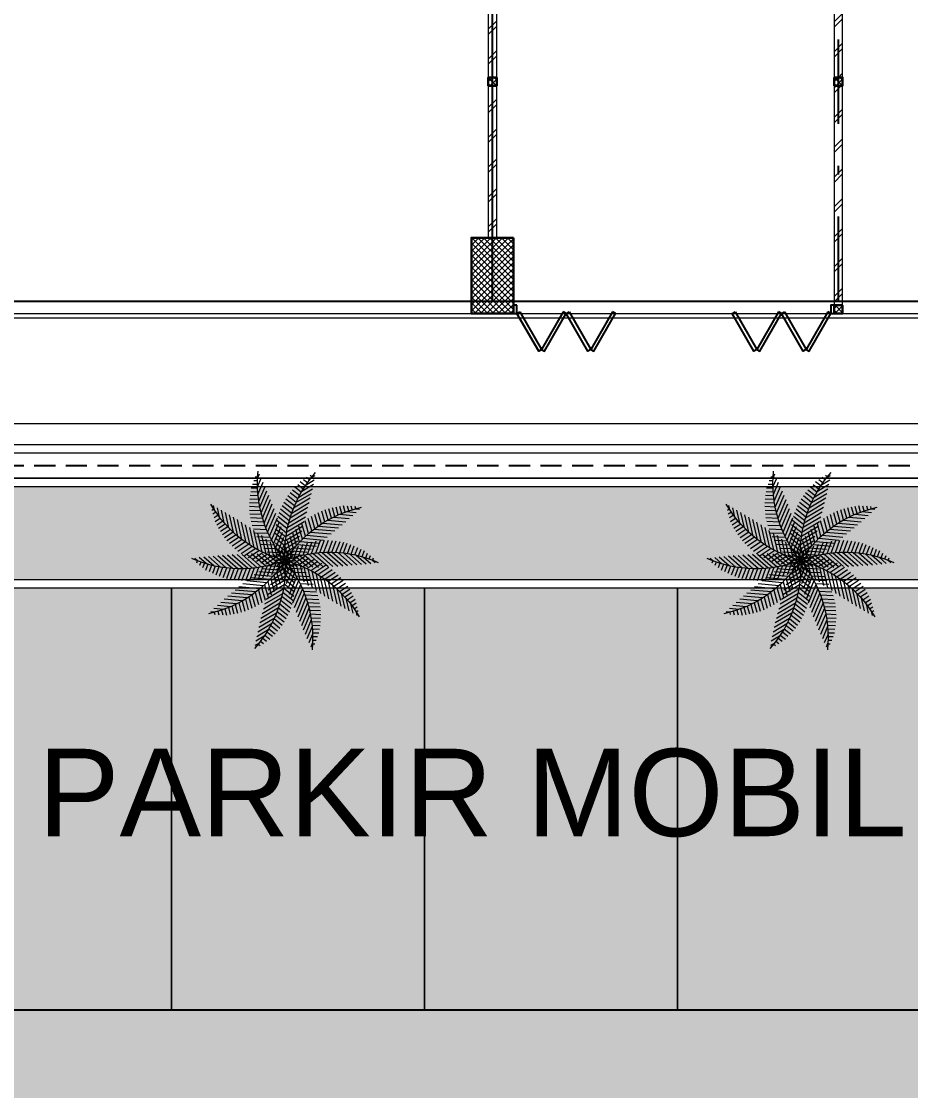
# Model space of a CAD drawing. Header units: inches. Extents: x 0 to 558, y -1 to 295.
# Drawn here: x 239.7 to 250.24, y 124.32 to 136.98 of the extents above; entities that cross this region are included whole.
import ezdxf

# ---------------------------------------------------------------- set-up
doc = ezdxf.new("R2010")
doc.units = ezdxf.units.IN
doc.header["$MEASUREMENT"] = 0
doc.linetypes.add('$0$HIDDEN', pattern=[0.375, 0.25, -0.125])
doc.linetypes.add('DASHDOT', pattern=[1, 0.5, -0.25, 0, -0.25])
for name, color, linetype, lineweight in [('ars', 11, 'Continuous', 0), ('ars @ 1', 11, 'Continuous', 0), ('ARSIR', 31, 'Continuous', 5), ('ARSIR BETON', 8, 'Continuous', 5), ('DINDING2', 146, 'Continuous', 5), ('KOL', 1, 'Continuous', 30), ('KOLOM', 4, 'Continuous', 9), ('lan', 7, 'Continuous', 15), ('NOT', 7, 'Continuous', 20), ('POHON', 98, 'Continuous', 5), ('RUMPUT', 93, 'Continuous', 0), ('SANITAIR', 15, 'Continuous', 9), ('tem', 5, 'Continuous', 20)]:
    doc.layers.add(name, color=color, linetype=linetype, lineweight=lineweight)
doc.layers.add('as', color=1, linetype='Continuous', plot=False)
doc.layers.add('Kusen', color=30, linetype='Continuous')
doc.layers.add('LANTAI', color=57, linetype='Continuous')
doc.layers.add('POLYLINE TPAK', color=4, linetype='Continuous', lineweight=20, plot=False)
doc.styles.get("Standard").update_dxf_attribs({"font": 'arial.ttf'})
pattern_1 = [(86.66969, (37.0798, 226.14725), (-0.5066041, 0.569206), [0.142875, -0.934755]), (41.6697, (37.0798, 226.14725), (-0.5066045, 0.5692064), [0.142875, -0.619125]), (131.6697, (37.0798, 226.14725), (-0.5692064, -0.5066045), [0.142875, -0.619125])]

# ---------------------------------------------------------------- blocks, each defined once
blk = doc.blocks.new('A$C08441736')
at = {"color": 82}
for p, q in [((0.0295, 0.6758), (-0.0246, 0.7375)), ((0.0057, 0.7473), (-0.0197, 0.7763)), ((0.0028, 0.7548), (0.0219, 0.762)), ((0.0138, 0.7247), (0.0436, 0.7359)), ((0.0572, 0.5554), (-0.0332, 0.6587)), ((0.0458, 0.6127), (-0.0291, 0.6983)), ((0.0239, 0.6942), (0.0635, 0.7091)), ((0.033, 0.6634), (0.0847, 0.6828)), ((0.0412, 0.6322), (0.0982, 0.6536)), ((0.0693, 0.4529), (-0.0405, 0.5783)), ((0.0647, 0.5025), (-0.037, 0.6187)), ((0.0485, 0.6007), (0.1131, 0.625)), ((0.0548, 0.5688), (0.1264, 0.5957)), ((0.0602, 0.5366), (0.1381, 0.5658)), ((-0.2667, 0.4695), (-0.2209, 0.5389)), ((-0.244, 0.4456), (-0.1948, 0.5202)), ((-0.2219, 0.4209), (-0.1696, 0.5001)), ((-0.2003, 0.3953), (-0.1454, 0.4786)), ((0.0716, 0.3616), (-0.0462, 0.4961)), ((0.0715, 0.4061), (-0.0435, 0.5374)), ((0.0646, 0.5039), (0.1482, 0.5354)), ((0.0679, 0.4709), (0.1568, 0.5043)), ((0.0703, 0.4376), (0.1637, 0.4727)), ((-0.2101, 0.4071), (-0.3726, 0.444)), ((-0.1808, 0.3705), (-0.3511, 0.4092)), ((-0.1546, 0.3346), (-0.329, 0.3742)), ((-0.1795, 0.3687), (-0.1221, 0.4556)), ((-0.1592, 0.3412), (-0.0999, 0.4311)), ((-0.1396, 0.3126), (-0.0787, 0.405)), ((-0.1207, 0.283), (-0.0586, 0.3772)), ((0.0622, 0.2394), (-0.0518, 0.3696)), ((0.0668, 0.2785), (-0.0504, 0.4122)), ((0.07, 0.3191), (-0.0485, 0.4544)), ((0.0708, 0.335), (0.1744, 0.3739)), ((0.0715, 0.4038), (0.169, 0.4404)), ((0.0717, 0.3696), (0.1726, 0.4075)), ((-0.131, 0.2993), (-0.3063, 0.3391)), ((-0.1097, 0.2645), (-0.2831, 0.3039)), ((-0.1026, 0.2522), (-0.0396, 0.3477)), ((-0.0852, 0.2204), (-0.0219, 0.3163)), ((-0.0686, 0.1872), (-0.0056, 0.2827)), ((0.0493, 0.1653), (-0.0577, 0.2876)), ((0.0563, 0.2017), (-0.0529, 0.3264)), ((0.0653, 0.2644), (0.1723, 0.3046)), ((0.0686, 0.2999), (0.1744, 0.3396)), ((0.1641, 0.1301), (0.1491, 0.2951)), ((0.191, 0.1571), (0.1753, 0.3294)), ((0.2177, 0.186), (0.2015, 0.3631)), ((-0.0904, 0.2302), (-0.2592, 0.2685)), ((-0.073, 0.1963), (-0.2346, 0.233)), ((-0.0573, 0.1628), (-0.2158, 0.1988)), ((-0.1984, 0.1282), (-0.2037, 0.243)), ((-0.1656, 0.1112), (-0.1707, 0.2254)), ((-0.1326, 0.0926), (-0.1377, 0.205)), ((0.0413, 0.1302), (-0.0535, 0.2385)), ((0.0323, 0.0961), (-0.0531, 0.1937)), ((-0.0529, 0.1528), (0.0091, 0.2468)), ((-0.0381, 0.117), (0.0221, 0.2083)), ((0.047, 0.1547), (0.1525, 0.1943)), ((0.0546, 0.1918), (0.1616, 0.232)), ((0.0606, 0.2283), (0.1681, 0.2688)), ((0.0826, 0.0588), (0.0709, 0.1879)), ((0.1099, 0.081), (0.0969, 0.2244)), ((0.1371, 0.1048), (0.1223, 0.2666)), ((-0.2084, 0.1331), (-0.3675, 0.0649)), ((-0.1744, 0.1159), (-0.3267, 0.0506)), ((-0.142, 0.098), (-0.2914, 0.034)), ((-0.0431, 0.1296), (-0.1835, 0.1615)), ((-0.0304, 0.0968), (-0.1568, 0.1255)), ((-0.0996, 0.0723), (-0.1045, 0.1815)), ((-0.0665, 0.0502), (-0.0712, 0.1542)), ((0.0224, 0.0631), (-0.0523, 0.1483)), ((0.0116, 0.0311), (-0.0508, 0.1024)), ((-0.0333, 0.0262), (-0.0377, 0.1224)), ((-0.0243, 0.0797), (0.033, 0.1666)), ((-0.0115, 0.0408), (0.0415, 0.1211)), ((0.0277, 0.0184), (0.0191, 0.1127)), ((0.0272, 0.0788), (0.1247, 0.1154)), ((0.038, 0.1171), (0.1403, 0.1555)), ((0.0552, 0.0379), (0.0449, 0.1507)), ((0.067, -0.0018), (0.1249, 0.0955)), ((0.1014, -0.001), (0.1678, 0.1104)), ((0.1366, 0.001), (0.2103, 0.1246)), ((-0.1993, -0.0074), (-0.2706, 0.082)), ((-0.1111, 0.0795), (-0.2433, 0.0228)), ((-0.1617, -0.0031), (-0.2319, 0.0849)), ((-0.0815, 0.0604), (-0.2006, 0.0093)), ((-0.1231, -0.0001), (-0.1913, 0.0854)), ((-0.1014, 0.001), (-0.1678, -0.1104)), ((-0.0531, 0.0408), (-0.1572, -0.0039)), ((-0.0833, 0.0015), (-0.1482, 0.0829)), ((-0.019, 0.0642), (-0.1295, 0.0893)), ((-0.0352, -0.0236), (-0.128, 0.002)), ((-0.067, 0.0018), (-0.1249, -0.0955)), ((-0.026, 0.0206), (-0.1131, -0.0167)), ((-0.0423, 0.0016), (-0.1024, 0.0769)), ((-0.0089, 0.032), (-0.1013, 0.053)), ((0, 0), (-0.0819, 0.0226)), ((-0.0332, 0.0014), (-0.0817, -0.08)), ((0, 0), (-0.0724, 0.0164)), ((0, 0), (-0.053, 0.0664)), ((0, 0), (-0.0489, 0.0558)), ((0, 0), (-0.0067, 0.0739)), ((0, 0), (-0.0038, 0.0848)), ((0, 0), (0.0467, 0.0709)), ((0, 0), (0.038, 0.0637)), ((0, 0), (0.0795, 0.0299)), ((0, 0), (0.0682, 0.0292)), ((0.0146, 0.0398), (0.1048, 0.0736)), ((0.026, -0.0206), (0.1131, 0.0167)), ((0.0332, -0.0014), (0.0817, 0.08)), ((0.0352, 0.0236), (0.128, -0.002)), ((0.0531, -0.0408), (0.1572, 0.0039)), ((0.0683, 0.0477), (0.1687, 0.0201)), ((0.0995, 0.0724), (0.2049, 0.0433)), ((0.1231, 0.0001), (0.1913, -0.0854)), ((0.1617, 0.0031), (0.2319, -0.0849)), ((-0.2092, -0.0088), (-0.2941, -0.1511)), ((-0.1725, -0.0042), (-0.2557, -0.1438)), ((-0.129, -0.0975), (-0.2376, -0.0676)), ((-0.1366, -0.001), (-0.2103, -0.1246)), ((-0.0995, -0.0724), (-0.2049, -0.0433)), ((-0.0683, -0.0477), (-0.1687, -0.0201)), ((-0.0272, -0.0788), (-0.1247, -0.1154)), ((-0.1099, -0.081), (-0.0969, -0.2244)), ((-0.0146, -0.0398), (-0.1048, -0.0736)), ((-0.0826, -0.0588), (-0.0709, -0.1879)), ((0, 0), (-0.0795, -0.0299)), ((0, 0), (-0.0682, -0.0292)), ((-0.0552, -0.0379), (-0.0449, -0.1507)), ((0, 0), (-0.0467, -0.0709)), ((0.0115, -0.0408), (-0.0415, -0.1211)), ((0, 0), (-0.038, -0.0637)), ((0.0243, -0.0797), (-0.033, -0.1666)), ((-0.0277, -0.0184), (-0.0191, -0.1127)), ((-0.0224, -0.0631), (0.0523, -0.1483)), ((-0.0116, -0.0311), (0.0508, -0.1024)), ((0, 0), (0.0724, -0.0164)), ((0, 0), (0.0038, -0.0848)), ((0, 0), (0.053, -0.0664)), ((0, 0), (0.0819, -0.0226)), ((0, 0), (0.0067, -0.0739)), ((0, 0), (0.0489, -0.0558)), ((0.0089, -0.032), (0.1013, -0.053)), ((0.019, -0.0642), (0.1295, -0.0893)), ((0.0333, -0.0262), (0.0377, -0.1224)), ((0.0423, -0.0016), (0.1024, -0.0769)), ((0.0665, -0.0502), (0.0712, -0.1542)), ((0.0815, -0.0604), (0.2006, -0.0093)), ((0.0833, -0.0015), (0.1482, -0.0829)), ((0.0996, -0.0723), (0.1045, -0.1815)), ((-0.2082, -0.1755), (-0.3185, -0.1451)), ((-0.1832, -0.1491), (-0.294, -0.1186)), ((-0.1569, -0.1231), (-0.2671, -0.0927)), ((-0.191, -0.1571), (-0.1753, -0.3294)), ((-0.1641, -0.1301), (-0.1491, -0.2951)), ((-0.047, -0.1547), (-0.1525, -0.1943)), ((-0.038, -0.1171), (-0.1403, -0.1555)), ((-0.1371, -0.1048), (-0.1223, -0.2666)), ((-0.0493, -0.1653), (0.0577, -0.2876)), ((-0.0413, -0.1302), (0.0535, -0.2385)), ((-0.0323, -0.0961), (0.0531, -0.1937)), ((0.0381, -0.117), (-0.0221, -0.2083)), ((0.0529, -0.1528), (-0.0091, -0.2468)), ((0.0304, -0.0968), (0.1568, -0.1255)), ((0.0431, -0.1296), (0.1835, -0.1615)), ((0.0573, -0.1628), (0.2158, -0.1988)), ((0.1326, -0.0926), (0.1377, -0.205)), ((0.1656, -0.1112), (0.1707, -0.2254)), ((0.1984, -0.1282), (0.2037, -0.243)), ((-0.2442, -0.2171), (-0.2279, -0.3961)), ((-0.2177, -0.186), (-0.2015, -0.3631)), ((-0.0653, -0.2644), (-0.1723, -0.3046)), ((-0.0606, -0.2283), (-0.1681, -0.2688)), ((-0.0546, -0.1918), (-0.1616, -0.232)), ((-0.0622, -0.2394), (0.0518, -0.3696)), ((-0.0563, -0.2017), (0.0529, -0.3264)), ((0.0686, -0.1872), (0.0056, -0.2827)), ((0.0852, -0.2204), (0.0219, -0.3163)), ((0.1026, -0.2522), (0.0396, -0.3477)), ((-0.0686, -0.2999), (-0.1744, -0.3396)), ((-0.0708, -0.335), (-0.1744, -0.3739)), ((-0.0716, -0.3616), (0.0462, -0.4961)), ((-0.07, -0.3191), (0.0485, -0.4544)), ((-0.0668, -0.2785), (0.0504, -0.4122)), ((0.1207, -0.283), (0.0586, -0.3772)), ((0.1396, -0.3126), (0.0787, -0.405)), ((-0.0717, -0.3696), (-0.1726, -0.4075)), ((-0.0715, -0.4038), (-0.169, -0.4404)), ((-0.0703, -0.4376), (-0.1637, -0.4727)), ((-0.0715, -0.4061), (0.0435, -0.5374)), ((-0.0693, -0.4529), (0.0405, -0.5783)), ((-0.0679, -0.4709), (-0.1568, -0.5043)), ((-0.0646, -0.5039), (-0.1482, -0.5354)), ((-0.0602, -0.5366), (-0.1381, -0.5658)), ((-0.0647, -0.5025), (0.037, -0.6187)), ((-0.0548, -0.5688), (-0.1264, -0.5957)), ((-0.0485, -0.6007), (-0.1131, -0.625)), ((-0.0412, -0.6322), (-0.0982, -0.6536)), ((-0.0572, -0.5554), (0.0332, -0.6587)), ((-0.0458, -0.6127), (0.0291, -0.6983)), ((-0.033, -0.6634), (-0.0847, -0.6828)), ((-0.0239, -0.6942), (-0.0635, -0.7091)), ((-0.0138, -0.7247), (-0.0436, -0.7359)), ((-0.0295, -0.6758), (0.0246, -0.7375)), ((-0.0028, -0.7548), (-0.0219, -0.762)), ((-0.0057, -0.7473), (0.0197, -0.7763))]:
    blk.add_line(p, q, dxfattribs=at)
at = {"color": 60}
for p, q in [((-0.4347, 0.6079), (-0.4723, 0.6164)), ((-0.3734, 0.564), (-0.4534, 0.5822)), ((-0.4414, 0.6123), (-0.4302, 0.6293)), ((-0.4148, 0.5944), (-0.3973, 0.621)), ((-0.3887, 0.5757), (-0.3654, 0.611)), ((-0.3632, 0.5561), (-0.3328, 0.6022)), ((-0.3383, 0.5357), (-0.3048, 0.5865)), ((-0.3138, 0.5145), (-0.2759, 0.5721)), ((-0.29, 0.4924), (-0.2479, 0.5562)), ((-0.3231, 0.5226), (-0.434, 0.5478)), ((-0.2802, 0.483), (-0.414, 0.5133)), ((-0.243, 0.4446), (-0.3936, 0.4788)), ((-0.6529, 0.2372), (-0.6548, 0.2795)), ((-0.6207, 0.2364), (-0.6232, 0.2916)), ((-0.5885, 0.2346), (-0.5913, 0.2954)), ((-0.5563, 0.2317), (-0.5594, 0.3007)), ((-0.524, 0.2279), (-0.5275, 0.3043)), ((-0.4917, 0.223), (-0.4955, 0.3062)), ((-0.4593, 0.2171), (-0.4634, 0.3064)), ((-0.4269, 0.2101), (-0.4312, 0.3049)), ((-0.3944, 0.202), (-0.399, 0.3017)), ((-0.3619, 0.1928), (-0.3666, 0.2968)), ((-0.3293, 0.1824), (-0.3342, 0.2901)), ((-0.2967, 0.1708), (-0.3017, 0.2814)), ((-0.7089, 0.2363), (-0.7444, 0.2211)), ((-0.717, 0.2359), (-0.7179, 0.2563)), ((-0.6336, 0.2368), (-0.709, 0.2045)), ((-0.685, 0.2371), (-0.6864, 0.2689)), ((-0.5686, 0.2329), (-0.6731, 0.1881)), ((-0.5106, 0.226), (-0.6367, 0.1719)), ((-0.4579, 0.2168), (-0.5998, 0.156)), ((-0.4093, 0.2059), (-0.5625, 0.1402)), ((-0.3641, 0.1935), (-0.5246, 0.1247)), ((-0.264, 0.158), (-0.2691, 0.2708)), ((-0.3218, 0.1798), (-0.4861, 0.1094)), ((-0.2819, 0.1652), (-0.4472, 0.0943)), ((-0.2442, 0.1495), (-0.4076, 0.0795)), ((-0.4379, -0.0684), (-0.5001, 0.0096)), ((-0.4061, -0.0567), (-0.4711, 0.0246)), ((-0.3737, -0.046), (-0.4409, 0.0382)), ((-0.3404, -0.0362), (-0.4095, 0.0503)), ((-0.3064, -0.0274), (-0.3769, 0.0609)), ((-0.2716, -0.0196), (-0.3429, 0.0698)), ((-0.2359, -0.0129), (-0.3076, 0.0769)), ((-0.5863, -0.1395), (-0.6293, -0.0856)), ((-0.5579, -0.1236), (-0.6056, -0.0639)), ((-0.5289, -0.1086), (-0.5808, -0.0435)), ((-0.4992, -0.0943), (-0.555, -0.0245)), ((-0.4521, -0.074), (-0.5375, -0.2172)), ((-0.4689, -0.0809), (-0.5281, -0.0068)), ((-0.4083, -0.0575), (-0.4977, -0.2075)), ((-0.366, -0.0436), (-0.4576, -0.1973)), ((-0.3251, -0.0321), (-0.4172, -0.1865)), ((-0.2855, -0.0226), (-0.3765, -0.1753)), ((-0.2469, -0.0148), (-0.3354, -0.1635)), ((-0.6676, -0.1918), (-0.694, -0.1587)), ((-0.6518, -0.1808), (-0.6938, -0.2513)), ((-0.6411, -0.1736), (-0.6756, -0.1304)), ((-0.5969, -0.1457), (-0.6551, -0.2434)), ((-0.614, -0.1562), (-0.652, -0.1086)), ((-0.5459, -0.1173), (-0.6162, -0.2351)), ((-0.4979, -0.0937), (-0.5769, -0.2264)), ((-0.2318, -0.2023), (-0.3407, -0.1723)), ((-0.7124, -0.2255), (-0.7322, -0.2587)), ((-0.7188, -0.2306), (-0.7315, -0.2147)), ((-0.6935, -0.2108), (-0.7134, -0.1859)), ((-0.2952, -0.2846), (-0.3956, -0.257)), ((-0.2753, -0.2568), (-0.3791, -0.2282)), ((-0.2541, -0.2294), (-0.3609, -0.2)), ((-0.2705, -0.2504), (-0.2542, -0.4286)), ((-0.3484, -0.3697), (-0.4346, -0.346)), ((-0.3318, -0.3411), (-0.4232, -0.3159)), ((-0.314, -0.3127), (-0.4103, -0.2862)), ((-0.3223, -0.3256), (-0.3072, -0.4916)), ((-0.2965, -0.2865), (-0.2807, -0.4604)), ((-0.3923, -0.4575), (-0.4588, -0.4391)), ((-0.3787, -0.4279), (-0.4524, -0.4076)), ((-0.3641, -0.3987), (-0.4443, -0.3766)), ((-0.3727, -0.4158), (-0.3603, -0.5524)), ((-0.3477, -0.3685), (-0.3337, -0.5223)), ((-0.4166, -0.5173), (-0.4699, -0.5026)), ((-0.4274, -0.5476), (-0.4682, -0.5364)), ((-0.405, -0.4872), (-0.4636, -0.4711)), ((-0.421, -0.5294), (-0.4136, -0.6111)), ((-0.3972, -0.4687), (-0.3869, -0.582)), ((-0.4371, -0.5782), (-0.4678, -0.5697)), ((-0.446, -0.609), (-0.4656, -0.6036)), ((-0.4438, -0.6012), (-0.4403, -0.6396))]:
    blk.add_line(p, q, dxfattribs=at)
for p, q in [((0.3727, 0.4158), (0.3603, 0.5524)), ((0.3972, 0.4687), (0.3869, 0.582)), ((0.421, 0.5294), (0.4136, 0.6111)), ((0.4371, 0.5782), (0.4678, 0.5697)), ((0.4438, 0.6012), (0.4403, 0.6396)), ((0.446, 0.609), (0.4656, 0.6036)), ((0.2965, 0.2865), (0.2807, 0.4604)), ((0.3223, 0.3256), (0.3072, 0.4916)), ((0.3477, 0.3685), (0.3337, 0.5223)), ((0.405, 0.4872), (0.4636, 0.4711)), ((0.4166, 0.5173), (0.4699, 0.5026)), ((0.4274, 0.5476), (0.4682, 0.5364)), ((0.2705, 0.2504), (0.2542, 0.4286)), ((0.3484, 0.3697), (0.4346, 0.346)), ((0.3641, 0.3987), (0.4443, 0.3766)), ((0.3787, 0.4279), (0.4524, 0.4076)), ((0.3923, 0.4575), (0.4588, 0.4391)), ((0.2952, 0.2846), (0.3956, 0.257)), ((0.314, 0.3127), (0.4103, 0.2862)), ((0.3318, 0.3411), (0.4232, 0.3159)), ((0.2318, 0.2023), (0.3407, 0.1723)), ((0.2541, 0.2294), (0.3609, 0.2)), ((0.2753, 0.2568), (0.3791, 0.2282)), ((0.3251, 0.0321), (0.4172, 0.1865)), ((0.366, 0.0436), (0.4576, 0.1973)), ((0.4083, 0.0575), (0.4977, 0.2075)), ((0.4521, 0.074), (0.5375, 0.2172)), ((0.4979, 0.0937), (0.5769, 0.2264)), ((0.5459, 0.1173), (0.6162, 0.2351)), ((0.5969, 0.1457), (0.6551, 0.2434)), ((0.6518, 0.1808), (0.6938, 0.2513)), ((0.6676, 0.1918), (0.694, 0.1587)), ((0.6935, 0.2108), (0.7134, 0.1859)), ((0.7124, 0.2255), (0.7322, 0.2587)), ((0.7188, 0.2306), (0.7315, 0.2147)), ((0.1569, 0.1231), (0.2671, 0.0927)), ((0.1832, 0.1491), (0.294, 0.1186)), ((0.2082, 0.1755), (0.3185, 0.1451)), ((0.2092, 0.0088), (0.2941, 0.1511)), ((0.2469, 0.0148), (0.3354, 0.1635)), ((0.2855, 0.0226), (0.3765, 0.1753)), ((0.4992, 0.0943), (0.555, 0.0245)), ((0.5289, 0.1086), (0.5808, 0.0435)), ((0.5579, 0.1236), (0.6056, 0.0639)), ((0.5863, 0.1395), (0.6293, 0.0856)), ((0.614, 0.1562), (0.652, 0.1086)), ((0.6411, 0.1736), (0.6756, 0.1304)), ((0.1993, 0.0074), (0.2706, -0.082)), ((0.2359, 0.0129), (0.3076, -0.0769)), ((0.2716, 0.0196), (0.3429, -0.0698)), ((0.3064, 0.0274), (0.3769, -0.0609)), ((0.3404, 0.0362), (0.4095, -0.0503)), ((0.3737, 0.046), (0.4409, -0.0382)), ((0.4061, 0.0567), (0.4711, -0.0246)), ((0.4379, 0.0684), (0.5001, -0.0096)), ((0.4689, 0.0809), (0.5281, 0.0068)), ((0.142, -0.098), (0.2914, -0.034)), ((0.1744, -0.1159), (0.3267, -0.0506)), ((0.2084, -0.1331), (0.3675, -0.0649)), ((0.2442, -0.1495), (0.4076, -0.0795)), ((0.264, -0.158), (0.2691, -0.2708)), ((0.2819, -0.1652), (0.4472, -0.0943)), ((0.2967, -0.1708), (0.3017, -0.2814)), ((0.3218, -0.1798), (0.4861, -0.1094)), ((0.3293, -0.1824), (0.3342, -0.2901)), ((0.3641, -0.1935), (0.5246, -0.1247)), ((0.4093, -0.2059), (0.5625, -0.1402)), ((0.4579, -0.2168), (0.5998, -0.156)), ((0.5106, -0.226), (0.6367, -0.1719)), ((0.0904, -0.2302), (0.2592, -0.2685)), ((0.1097, -0.2645), (0.2831, -0.3039)), ((0.3619, -0.1928), (0.3666, -0.2968)), ((0.3944, -0.202), (0.399, -0.3017)), ((0.4269, -0.2101), (0.4312, -0.3049)), ((0.4593, -0.2171), (0.4634, -0.3064)), ((0.4917, -0.223), (0.4955, -0.3062)), ((0.524, -0.2279), (0.5275, -0.3043)), ((0.5563, -0.2317), (0.5594, -0.3007)), ((0.5686, -0.2329), (0.6731, -0.1881)), ((0.5885, -0.2346), (0.5913, -0.2954)), ((0.6207, -0.2364), (0.6232, -0.2916)), ((0.6336, -0.2368), (0.709, -0.2045)), ((0.6529, -0.2372), (0.6548, -0.2795)), ((0.685, -0.2371), (0.6864, -0.2689)), ((0.7089, -0.2363), (0.7444, -0.2211)), ((0.717, -0.2359), (0.7179, -0.2563)), ((0.1592, -0.3412), (0.0999, -0.4311)), ((0.131, -0.2993), (0.3063, -0.3391)), ((0.1546, -0.3346), (0.329, -0.3742)), ((0.1795, -0.3687), (0.1221, -0.4556)), ((0.2003, -0.3953), (0.1454, -0.4786)), ((0.2219, -0.4209), (0.1696, -0.5001)), ((0.1808, -0.3705), (0.3511, -0.4092)), ((0.244, -0.4456), (0.1948, -0.5202)), ((0.2101, -0.4071), (0.3726, -0.444)), ((0.243, -0.4446), (0.3936, -0.4788)), ((0.2667, -0.4695), (0.2209, -0.5389)), ((0.29, -0.4924), (0.2479, -0.5562)), ((0.3138, -0.5145), (0.2759, -0.5721)), ((0.2802, -0.483), (0.414, -0.5133)), ((0.3383, -0.5357), (0.3048, -0.5865)), ((0.3231, -0.5226), (0.434, -0.5478)), ((0.3632, -0.5561), (0.3328, -0.6022)), ((0.3887, -0.5757), (0.3654, -0.611)), ((0.3734, -0.564), (0.4534, -0.5822)), ((0.4148, -0.5944), (0.3973, -0.621)), ((0.4414, -0.6123), (0.4302, -0.6293)), ((0.4347, -0.6079), (0.4723, -0.6164))]:
    blk.add_line(p, q)
at = {"color": 106}
for p, q in [((0.2442, 0.2171), (0.2279, 0.3961)), ((0.129, 0.0975), (0.2376, 0.0676)), ((0.1725, 0.0042), (0.2557, 0.1438)), ((0.1111, -0.0795), (0.2433, -0.0228)), ((0.2313, -0.1438), (0.2364, -0.258)), ((0.073, -0.1963), (0.2346, -0.233))]:
    blk.add_line(p, q, dxfattribs=at)
at = {"color": 85}
blk.add_line((-0.2313, 0.1438), (-0.2364, 0.258), dxfattribs=at)
at = {"color": 82}
for centre, start, end in [((-0.9753, 0.3811), 338.65985, 23.6829), ((-1.013, -0.265), 14.65985, 59.6829), ((-0.6638, -0.8098), 50.65985, 95.6829), ((-0.061, -1.0453), 86.65985, 131.6829), ((0.5651, -0.8816), 122.65985, 167.6829), ((0.9753, -0.3811), 158.65985, 203.6829)]:
    blk.add_arc(centre, 1.0471, start, end, dxfattribs=at)
for centre, start, end in [((-0.5651, 0.8816), 302.65985, 347.6829), ((0.061, 1.0453), 266.65985, 311.6829), ((0.6638, 0.8098), 230.65985, 275.6829), ((1.013, 0.265), 194.65985, 239.6829)]:
    blk.add_arc(centre, 1.0471, start, end)
blk = doc.blocks.new('k3')
at = {"layer": 'ars'}
h = blk.add_hatch(dxfattribs=at)
h.set_pattern_fill('_USER', color=256, scale=0.05, angle=45, double=1, pattern_type=0)
h.set_pattern_definition([(45, (0, -5.05), (-0.03535534, 0.03535534), []), (135, (0, -5.05), (-0.03535534, -0.03535534), [])])
h.paths.add_polyline_path([(-0.25, -0.45), (0.25, -0.45), (0.25, 0.45), (-0.25, 0.45)])
at = {"layer": 'KOL'}
blk.add_lwpolyline([(-0.25, -0.45), (0.25, -0.45), (0.25, 0.45), (-0.25, 0.45)], close=True, dxfattribs=at)
blk = doc.blocks.new('K 10.10')
at = {"layer": 'ars'}
h = blk.add_hatch(dxfattribs=at)
h.set_pattern_fill('_USER', color=256, scale=0.05, angle=45, double=1, pattern_type=0)
h.set_pattern_definition([(45, (0, 0), (-0.035355339, 0.035355339), []), (135, (0, 0), (-0.035355339, -0.035355339), [])])
h.paths.add_polyline_path([(1560.538, 1380.407), (1560.638, 1380.407), (1560.638, 1380.507), (1560.538, 1380.507)])
at = {"layer": 'KOL'}
blk.add_lwpolyline([(1560.538, 1380.407), (1560.638, 1380.407), (1560.638, 1380.507), (1560.538, 1380.507)], close=True, dxfattribs=at)
blk = doc.blocks.new('A-DAS')
at = {"layer": 'ars'}
h = blk.add_hatch(dxfattribs=at)
h.set_pattern_fill('TEMBOK', color=256, scale=0.25)
h.set_pattern_definition([(45, (-56.4, 6.375), (-0.1767767, 0.1767767), []), (45, (-56.3375, 6.375), (-0.1767767, 0.1767767), [])])
h.paths.add_polyline_path([(17.95, 5.3), (18.05, 5.3), (18.05, 7.1), (17.95, 7.1)])
h = blk.add_hatch(dxfattribs=at)
h.set_pattern_fill('TEMBOK', color=256, scale=0.25)
h.set_pattern_definition([(45, (-56.4, 8.275), (-0.1767767, 0.1767767), []), (45, (-56.3375, 8.275), (-0.1767767, 0.1767767), [])])
h.paths.add_polyline_path([(17.95, 3.4), (18.05, 3.4), (18.05, 5.2), (17.95, 5.2)])
at = {"layer": 'ars @ 1'}
h = blk.add_hatch(dxfattribs=at)
h.set_pattern_fill('TEMBOK', color=256, scale=0.25)
h.set_pattern_definition([(45, (1549.41912, -389.7502), (-0.176776695, 0.176776695), []), (45, (1549.48162, -389.7502), (-0.176776695, 0.176776695), [])])
h.paths.add_polyline_path([(22.05, 8.1), (22.15, 8.1), (22.15, 5.3), (22.05, 5.3)])
h = blk.add_hatch(dxfattribs=at)
h.set_pattern_fill('TEMBOK', color=256, scale=0.25)
h.set_pattern_definition([(45, (1549.41912, -392.6502), (-0.176776695, 0.176776695), []), (45, (1549.48162, -392.6502), (-0.176776695, 0.176776695), [])])
h.paths.add_polyline_path([(22.05, 5.2), (22.15, 5.2), (22.15, 2.6), (22.05, 2.6)])
at = {"layer": 'as'}
for p, q in [((18, 2.65), (18, 15.75)), ((-37.8, 2.65), (36.6, 2.65))]:
    blk.add_line(p, q, dxfattribs=at)
at = {"layer": 'as', "linetype": 'DASHDOT', "ltscale": 2}
blk.add_line((22.1, 2.65), (22.1, 7.65), dxfattribs=at)
at = {"layer": 'as', "linetype": '$0$HIDDEN'}
blk.add_line((3.195, 0.7), (36.15, 0.7), dxfattribs=at)
at = {"layer": 'Kusen'}
for points in [[(18.29, 2.6), (18.25, 2.6), (18.25, 2.5), (18.29, 2.5)], [(22.05, 2.6), (22.01, 2.6), (22.01, 2.5), (22.05, 2.5)], [(18.325, 2.52), (18.582, 2.074), (18.548, 2.054), (18.29, 2.5)], [(18.84, 2.52), (18.582, 2.074), (18.617, 2.054), (18.874, 2.5)], [(18.909, 2.52), (19.166, 2.074), (19.132, 2.054), (18.874, 2.5)], [(19.424, 2.52), (19.166, 2.074), (19.201, 2.054), (19.459, 2.5)], [(20.876, 2.52), (21.134, 2.074), (21.099, 2.054), (20.841, 2.5)], [(21.391, 2.52), (21.134, 2.074), (21.168, 2.054), (21.426, 2.5)], [(21.46, 2.52), (21.718, 2.074), (21.683, 2.054), (21.426, 2.5)], [(21.975, 2.52), (21.718, 2.074), (21.752, 2.054), (22.01, 2.5)]]:
    blk.add_lwpolyline(points, close=True, dxfattribs=at)
at = {"layer": 'lan'}
for p, q in [((12.05, 2.5), (17.75, 2.5)), ((18.25, 2.5), (23.95, 2.5)), ((18.29, 2.5), (22.41, 2.5)), ((-25.3, 1.2), (24.1, 1.2))]:
    blk.add_line(p, q, dxfattribs=at)
at = {"layer": 'POLYLINE TPAK', "color": 3}
blk.add_lwpolyline([(-25.35, 2.45), (24.15, 2.45), (24.15, 0.544), (30.45, 0.544), (30.45, 2.45), (36.9, 2.45), (36.9, 15.95), (5.6, 15.95), (5.6, 18.05), (5.95, 18.05), (5.95, 43.25), (5.6, 43.25), (5.6, 45.35), (36.9, 45.35), (36.9, 58.85), (30.45, 58.85), (30.45, 60.75), (24.15, 60.75), (24.15, 58.85), (-25.35, 58.85)], dxfattribs=at)
at = {"layer": 'SANITAIR'}
for points in [[(3.195, 0.95), (23.8, 0.95), (23.8, 0.2)], [(3.195, 0.85), (23.7, 0.85), (23.7, 0.1)], [(3.195, 0.55), (23.4, 0.55), (23.4, -0.2)], [(23.3, -0.3), (23.3, 0.45), (3.195, 0.45)]]:
    blk.add_lwpolyline(points, dxfattribs=at)
at = {"layer": 'tem', "ltscale": 2}
for points in [[(22.05, 5.3), (22.15, 5.3), (22.15, 8.1), (22.05, 8.1)], [(17.95, 5.3), (18.05, 5.3), (18.05, 7.1), (17.95, 7.1)], [(17.95, 3.4), (18.05, 3.4), (18.05, 5.2), (17.95, 5.2)], [(22.05, 2.6), (22.15, 2.6), (22.15, 5.2), (22.05, 5.2)]]:
    blk.add_lwpolyline(points, close=True, dxfattribs=at)
at = {"layer": 'KOL', "rotation": 180}
blk.add_blockref('k3', (18, 2.95), dxfattribs=at)
at = {"layer": 'KOLOM', "extrusion": (0, 0, -1), "xscale": -1, "zscale": -1, "rotation": 180}
for p in [(-1578.588, 1385.707), (-1582.688, 1383.007)]:
    blk.add_blockref('K 10.10', p, dxfattribs=at)
at = {"layer": 'KOLOM', "extrusion": (0, 0, -1), "zscale": -1, "rotation": 180}
blk.add_blockref('K 10.10', (1538.488, 1385.707), dxfattribs=at)

msp = doc.modelspace()

# ---------------------------------------------------------------- hatches: boundary and pattern name
at = {"layer": 'ARSIR'}
h = msp.add_hatch(dxfattribs=at)
h.set_pattern_fill('AR-HBONE', color=256, scale=0.003, style=0)
h.set_pattern_definition([(45, (37.0798, 226.14725), (4e-17, 0.4310523), [0.9144, -0.3048]), (135, (37.29532, 226.36278), (4e-17, 0.4310523), [0.9144, -0.3048])])
edge = h.paths.add_edge_path()
edge.add_arc((191.2828, 190.0679), 15.2, 90, 180)
edge.add_line((176.0828, 190.0679), (176.0828, 133.2715))
edge.add_arc((191.2828, 133.2715), 15.2, 180, 214.23029)
edge.add_line((178.7157, 124.7212), (179.7078, 125.3962))
edge.add_arc((191.2827, 133.2715), 14, 180, 214.23027, ccw=False)
edge.add_line((177.2828, 133.2715), (177.2828, 190.0679))
edge.add_arc((191.2828, 190.0679), 14, 90, 180, ccw=False)
edge.add_line((191.2828, 204.0679), (270.5466, 204.0679))
edge.add_arc((270.5466, 204.9086), 0.8408, 270, 359.99697)
edge.add_line((271.3873, 204.9086), (191.2828, 205.2679))
h = msp.add_hatch(dxfattribs=at)
h.set_pattern_fill('HEX', color=256, scale=0.05, style=0)
h.set_pattern_definition([(0, (37.0798, 226.14725), (0, 0.274963), [0.15875, -0.3175]), (120, (37.0798, 226.14725), (-0.23812494, -0.1374815), [0.15875, -0.3175]), (60, (37.23855, 226.14725), (-0.23812494, 0.1374815), [0.15875, -0.3175])])
edge = h.paths.add_edge_path()
edge.add_arc((231.9822, 125.7715), 0.5, 270, 360)
edge.add_line((232.4822, 125.7715), (232.4822, 130.2715))
edge.add_line((232.4822, 130.2715), (262.4822, 130.2715))
edge.add_line((262.4822, 130.2715), (262.4822, 125.2715))
edge.add_line((262.4822, 125.2715), (231.9822, 125.2715))
edge = h.paths.add_edge_path()
edge.add_line((222.8923, 126.2215), (222.8923, 125.7715))
edge.add_arc((222.3923, 125.7715), 0.5, -90, 0, ccw=False)
edge.add_line((222.3923, 125.2715), (221.6852, 125.2715))
edge.add_arc((221.6852, 125.7715), 0.5, 180, 270.00101, ccw=False)
edge.add_line((221.1852, 125.7715), (221.1852, 130.2715))
edge.add_line((221.1852, 130.2715), (191.1884, 130.2708))
edge.add_line((191.1884, 130.2708), (191.185, 125.2709))
edge.add_line((191.185, 125.2709), (225.5373, 125.2715))
edge.add_line((225.5373, 125.2715), (225.5373, 128.9715))
edge.add_line((225.5373, 128.9715), (227.8373, 128.9715))
edge.add_line((227.8373, 128.9715), (227.8373, 125.2715))
edge.add_line((227.8373, 125.2715), (230.9822, 125.2715))
edge.add_arc((230.9822, 125.7715), 0.5, 180, 270, ccw=False)
edge.add_line((230.4822, 125.7715), (230.4822, 131.0215))
edge.add_line((230.4822, 131.0215), (224.0923, 131.0215))
edge.add_line((224.0923, 131.0215), (224.0923, 126.2215))
edge.add_line((224.0923, 126.2215), (222.8923, 126.2215))
at = {"layer": 'ARSIR BETON'}
h = msp.add_hatch(dxfattribs=at)
h.set_pattern_fill('AR-HBONE', color=256, scale=0.004, style=0)
h.set_pattern_definition([(45, (37.0798, 226.14725), (6e-17, 0.5747364), [1.2192, -0.4064]), (135, (37.36716, 226.4346), (6e-17, 0.5747364), [1.2192, -0.4064])])
edge = h.paths.add_edge_path()
edge.add_arc((191.2828, 190.0679), 14, 90, 180)
edge.add_line((177.2828, 190.0679), (177.2828, 133.2715))
edge.add_arc((191.2827, 133.2715), 14, 179.99992, 263.11919)
edge.add_line((189.6055, 119.3724), (189.6055, 112.3227))
edge.add_line((189.6055, 112.3227), (189.7055, 112.3227))
edge.add_line((189.7055, 112.3227), (189.7055, 112.2227))
edge.add_line((189.7055, 112.2227), (201.7055, 112.2227))
edge.add_line((201.7055, 112.2227), (201.7055, 119.2715))
edge.add_line((201.7055, 119.2715), (380.22, 119.2715))
edge.add_arc((380.22, 133.2715), 14, 270, 360)
edge.add_line((394.22, 133.2715), (394.22, 186.8365))
edge.add_arc((380.07, 186.8365), 14.15, 0.00002, 89.99998)
edge.add_line((380.07, 200.9865), (288.3873, 200.9865))
edge.add_arc((288.3873, 203.9865), 3, 180, 270, ccw=False)
edge.add_line((285.3873, 203.9865), (285.3986, 204.9823))
edge.add_line((285.3986, 204.9823), (271.3873, 205.1475))
edge.add_line((271.3873, 205.1475), (271.3873, 204.9086))
edge.add_arc((270.5466, 204.9086), 0.8408, 270, 359.99999, ccw=False)
edge.add_line((270.5466, 204.0679), (191.2828, 204.0679))
edge = h.paths.add_edge_path()
edge.add_line((191.2672, 197.9562), (265.7566, 197.9585))
edge.add_arc((265.7568, 189.203), 8.7555, 41.343, 90.00169, ccw=False)
edge.add_line((272.3302, 194.9865), (332.5823, 194.9865))
edge.add_line((332.5823, 194.9865), (332.5823, 191.8715))
edge.add_line((332.5823, 191.8715), (340.1822, 191.8715))
edge.add_line((340.1822, 191.8715), (340.1822, 194.9865))
edge.add_line((340.1822, 194.9865), (380.07, 194.9865))
edge.add_arc((380.07, 186.8365), 8.15, 0, 90, ccw=False)
edge.add_line((388.22, 186.8365), (388.22, 163.1715))
edge.add_line((388.22, 163.1715), (388.22, 157.7117))
edge.add_line((388.22, 157.7117), (388.22, 133.2715))
edge.add_arc((380.22, 133.2715), 8, -90, 0, ccw=False)
edge.add_line((380.22, 125.2715), (191.2828, 125.2715))
edge.add_arc((191.185, 133.1732), 7.9023, 180.12317, 270.70845, ccw=False)
edge.add_line((183.2828, 133.1562), (183.2675, 189.9541))
edge.add_arc((191.2675, 189.9563), 8, 90.00169, 180.01541, ccw=False)
at = {"layer": 'RUMPUT'}
h = msp.add_hatch(dxfattribs=at)
h.set_pattern_fill('GRASS', color=256, scale=0.03, angle=356.66969, style=0)
h.set_pattern_definition(pattern_1)
edge = h.paths.add_edge_path()
edge.add_line((173.8596, 124.7087), (178.5195, 124.7087))
edge.add_line((178.5195, 124.7087), (178.577, 124.7478))
edge.add_arc((191.2745, 133.269), 15.2918, 179.99042, 213.86512, ccw=False)
edge.add_line((175.9828, 133.2715), (175.9828, 190.0679))
edge.add_arc((191.2827, 190.0679), 15.2999, 89.99903, 180.00016, ccw=False)
edge.add_line((191.283, 205.3679), (269.9053, 205.0253))
edge.add_line((269.9053, 205.0253), (167.2319, 206.0181))
edge.add_line((167.2319, 206.0181), (167.521, 198.8985))
edge.add_line((167.521, 198.8985), (170.7477, 161.1323))
edge.add_line((170.7477, 161.1323), (173.8596, 124.7087))
h = msp.add_hatch(dxfattribs=at)
h.set_pattern_fill('GRASS', color=256, scale=0.03, angle=356.66969, style=0)
h.set_pattern_definition(pattern_1)
edge = h.paths.add_edge_path()
edge.add_line((296.4823, 126.5716), (296.4823, 130.3681))
edge.add_line((296.4823, 130.3681), (332.4823, 130.3681))
edge.add_line((332.4823, 130.3681), (332.4823, 131.4715))
edge.add_line((332.4823, 131.4715), (293.4373, 131.4715))
edge.add_arc((293.4373, 134.2215), 2.75, 180, 270, ccw=False)
edge.add_line((290.6873, 134.2215), (290.6873, 146.8315))
edge.add_line((290.6873, 146.8315), (266.1873, 146.8315))
edge.add_line((266.1873, 146.8315), (266.1873, 134.2215))
edge.add_arc((263.4373, 134.2215), 2.75, 270, 360, ccw=False)
edge.add_line((263.4373, 131.4715), (230.5822, 131.4715))
edge.add_line((230.5822, 131.4715), (230.5822, 125.7715))
edge.add_arc((230.9822, 125.7715), 0.4, 180, 270)
edge.add_line((230.9822, 125.3715), (231.9822, 125.3715))
edge.add_arc((231.9822, 125.7715), 0.4, 270, 360)
edge.add_line((232.3822, 125.7715), (232.3822, 130.3715))
edge.add_line((232.3822, 130.3715), (262.5822, 130.3715))
edge.add_line((262.5822, 130.3715), (262.5822, 126.5716))
edge.add_line((262.5822, 126.5716), (296.4823, 126.5716))
h.paths.add_polyline_path([(284.185, 144.4992), (284.1822, 144.4607), (288.6128, 144.1071), (288.6032, 144.0035), (288.5816, 143.7583), (288.5544, 143.513), (288.5161, 143.2733), (288.4781, 143.0337), (288.4345, 142.794), (288.3799, 142.5596), (288.3255, 142.3255), (288.1946, 141.8677), (288.1238, 141.6389), (288.0423, 141.4156), (287.9604, 141.1978), (287.8734, 140.9742), (287.7807, 140.7617), (287.6825, 140.5495), (287.579, 140.337), (287.4755, 140.1298), (287.3613, 139.9229), (287.2467, 139.7212), (287.1268, 139.5198), (287.0018, 139.3237), (286.8708, 139.1328), (286.7346, 138.9422), (286.5984, 138.7569), (286.4569, 138.5772), (286.3096, 138.3974), (286.1626, 138.2177), (286.0048, 138.0487), (285.8466, 137.8798), (285.6888, 137.7111), (285.5199, 137.553), (285.3509, 137.3952), (285.182, 137.2426), (285.0022, 137.09), (284.8225, 136.9483), (284.6427, 136.8068), (284.4574, 136.665), (284.2668, 136.5344), (284.076, 136.4034), (283.8798, 136.2783), (283.6785, 136.1585), (283.4768, 136.0439), (283.2754, 135.9349), (283.0682, 135.8262), (282.8557, 135.728), (282.6432, 135.6301), (282.431, 135.5374), (282.2129, 135.4503), (281.9949, 135.3685), (281.7716, 135.2922), (281.5483, 135.2159), (281.3194, 135.1504), (281.0905, 135.0905), (280.862, 135.0306), (280.6276, 134.9818), (280.3934, 134.9379), (280.159, 134.8944), (279.9194, 134.8619), (279.6797, 134.8292), (279.4344, 134.8073), (279.1948, 134.7909), (278.9495, 134.7801), (278.7046, 134.7745), (278.5792, 134.7745), (278.4483, 134.7745), (278.187, 134.7801), (277.9309, 134.7909), (277.6749, 134.8128), (277.4241, 134.84), (277.1736, 134.8672), (276.9231, 134.9055), (276.6723, 134.9543), (276.4271, 135.0034), (276.1822, 135.0581), (275.9425, 135.1232), (275.7025, 135.1887), (275.4684, 135.2594), (275.2343, 135.3413), (275.0054, 135.4284), (274.7766, 135.5155), (274.5477, 135.6137), (274.3244, 135.7116), (274.1064, 135.8206), (273.8886, 135.9296), (273.6761, 136.0439), (273.4636, 136.1638), (273.2567, 136.2947), (273.055, 136.4254), (272.8533, 136.5616), (272.6572, 136.6978), (272.4611, 136.8448), (272.2705, 136.9918), (272.0852, 137.1499), (271.9054, 137.3078), (271.7257, 137.4659), (271.5515, 137.6348), (271.377, 137.8038), (271.2136, 137.978), (271.0502, 138.1577), (270.8921, 138.3431), (270.7395, 138.5281), (270.5872, 138.7189), (270.4455, 138.9095), (270.3037, 139.1056), (270.1675, 139.3073), (270.0368, 139.5142), (269.9115, 139.7212), (269.6718, 140.1462), (269.5628, 140.3642), (269.454, 140.582), (269.3558, 140.8056), (269.2579, 141.0289), (269.1705, 141.2577), (269.0834, 141.4919), (269.0071, 141.7263), (268.9308, 141.9604), (268.8657, 142.2001), (268.8057, 142.4397), (268.7458, 142.685), (268.6967, 142.9302), (268.6532, 143.1751), (268.6149, 143.4259), (268.5821, 143.6764), (268.555, 143.9324), (268.5386, 144.1885), (268.5222, 144.4445), (268.517, 144.7061), (268.517, 144.8315), (284.1961, 144.8315), (284.1905, 144.7225)])

# ---------------------------------------------------------------- linework, layer by layer
at = {"layer": 'DINDING2'}
msp.add_lwpolyline([(296.5823, 126.4681), (296.5823, 130.2681), (332.5823, 130.2681), (332.5823, 131.4715), (332.5823, 131.5715), (293.4373, 131.5715, -0.4142136), (290.7873, 134.2215), (290.7873, 146.9315), (266.0873, 146.9315), (266.0873, 134.2215, -0.4142136), (263.4373, 131.5715), (230.4822, 131.5715), (230.4822, 131.4715), (230.4822, 130.2715), (230.4822, 125.7715, 0.4142136), (230.9822, 125.2715), (231.9822, 125.2715, 0.4142136), (232.4822, 125.7715), (232.4822, 130.2715), (262.4822, 130.2715), (262.4822, 126.4716), (296.5823, 126.4716)], format="xyb", dxfattribs=at)
msp.add_lwpolyline([(296.4823, 126.5716), (296.4823, 130.3681), (332.4823, 130.3681), (332.4823, 131.4715), (293.4373, 131.4715, -0.4142136), (290.6873, 134.2215), (290.6873, 146.8315), (266.1873, 146.8315), (266.1873, 134.2215, -0.4142136), (263.4373, 131.4715), (230.5822, 131.4715), (230.5822, 130.2715), (230.5822, 125.7715, 0.4142136), (230.9822, 125.3715), (231.9822, 125.3715, 0.4142136), (232.3822, 125.7715), (232.3822, 130.3715), (262.5822, 130.3715), (262.5822, 126.5716)], format="xyb", close=True, dxfattribs=at)
at = {"layer": 'lan'}
for points in [[(238.4822, 125.2715), (238.4822, 130.2715), (241.4822, 130.2715), (241.4822, 125.2715), (238.4822, 125.2715)], [(241.4822, 125.2715), (241.4822, 130.2715), (244.4822, 130.2715), (244.4822, 125.2715), (241.4822, 125.2715)], [(244.4822, 125.2715), (244.4822, 130.2715), (247.4822, 130.2715), (247.4822, 125.2715), (244.4822, 125.2715)], [(247.4822, 125.2715), (247.4822, 130.2715), (250.4822, 130.2715), (250.4822, 125.2715), (247.4822, 125.2715)]]:
    msp.add_lwpolyline(points, dxfattribs=at)
at = {"layer": 'LANTAI'}
msp.add_lwpolyline([(191.2675, 197.9562, 0.4142136), (183.2675, 189.9563), (183.2828, 133.1562, 0.4172087), (191.2828, 125.2715), (380.22, 125.2715, 0.4142136), (388.22, 133.2715), (388.22, 157.7117), (388.22, 157.7117), (388.22, 163.1715), (388.22, 163.1715), (388.22, 186.8365, 0.4142136), (380.07, 194.9865), (340.1822, 194.9865), (340.1822, 191.8715), (332.5823, 191.8715), (332.5823, 194.9865), (272.3302, 194.9865, 0.2155546), (265.7568, 197.9585), (191.2675, 197.9562)], format="xyb", dxfattribs=at)

# ---------------------------------------------------------------- block references
msp.add_blockref('A-DAS', (227.2873, 131.0215))
at = {"layer": 'POHON', "lineweight": 0, "xscale": -1.377873410171134, "yscale": 1.377873410170821, "zscale": 1.377873410170977, "rotation": 270}
for p in [(242.8294, 130.5969), (248.938, 130.5969)]:
    msp.add_blockref('A$C08441736', p, dxfattribs=at)

# ---------------------------------------------------------------- texts
at = {"layer": 'NOT', "insert": (239.1531, 128.3661), "char_height": 1.036168, "width": 17.447477, "attachment_point": 1}
msp.add_mtext('\\pi0.75033;{\\fArial|b0|i0|c0|p18;PARKIR MOBIL 10 UNIT}', dxfattribs=at)

doc.saveas('drawing.dxf')
